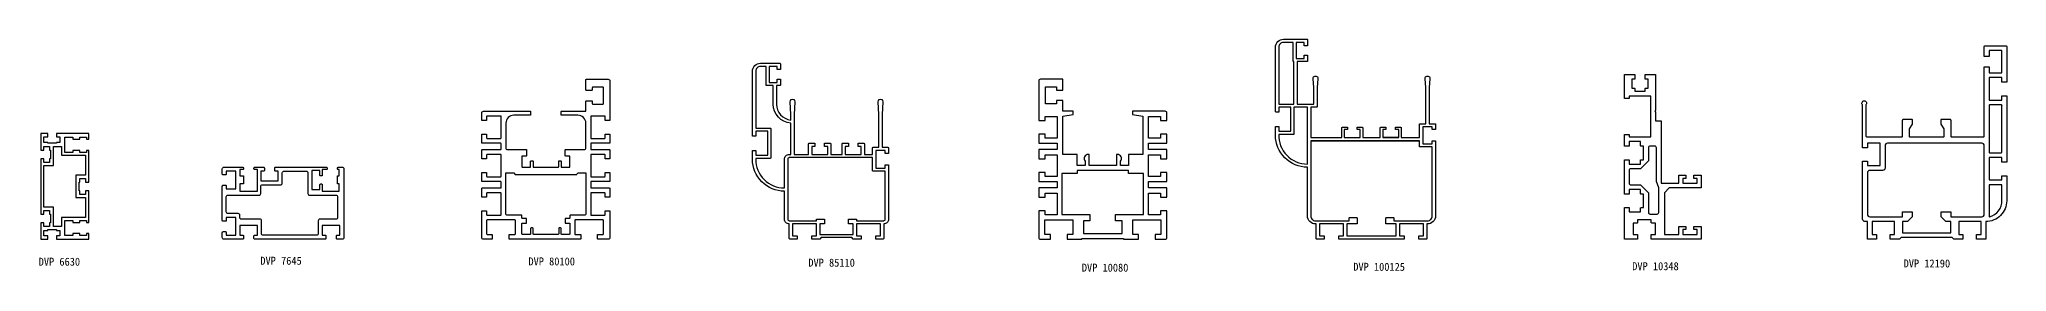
# Model space of a CAD drawing. Extents: x 2157 to 12417, y 247 to 1676.
# Drawn here: x 4671 to 5900, y 250 to 395 of the extents above; entities that cross this region are included whole.
import ezdxf

# ---------------------------------------------------------------- set-up
doc = ezdxf.new("R2010")
doc.units = 0
doc.header["$LTSCALE"] = 8
doc.layers.get('0').update_dxf_attribs({"linetype": 'CONTINUOUS'})
doc.layers.add('AM_0', color=7, linetype='CONTINUOUS', lineweight=30)
doc.layers.add('외형선', color=3, linetype='CONTINUOUS')
doc.styles.add('궁서체', font='')
doc.styles.get('궁서체').set_extended_font_data('GungsuhChe')

msp = doc.modelspace()

# ---------------------------------------------------------------- linework, layer by layer
at = {"color": 7, "lineweight": -3}
for points in [[(5520.3, 333.8), (5510.3, 333.8), (5520.3, 333.8), (5520.3, 338.8), (5518.3, 338.8), (5518.3, 340.3), (5521.5, 340.3, -0.414214), (5521.8, 340), (5521.8, 333.8), (5533.3, 333.8), (5533.3, 342.2, -0.414214), (5533.6, 342.5), (5537.3, 342.5), (5537.3, 365.1), (5536.8, 370.5, -1.191754), (5539.8, 370.5), (5539.3, 365.1), (5539.3, 342.5), (5543, 342.5, -0.414214), (5543.3, 342.2), (5543.3, 338.8), (5541.3, 338.8), (5541.3, 340.5), (5535.3, 340.5), (5535.3, 330), (5541.3, 330), (5541.3, 331.8), (5543, 331.8, -0.414214), (5543.3, 331.5), (5543.3, 284.8, -0.414214), (5538.3, 279.8), (5537.8, 279.8), (5537.8, 270.6, -0.414214), (5537.5, 270.3), (5533.1, 270.3, -0.414214), (5532.8, 270.6), (5532.8, 272.3), (5535.8, 272.3), (5535.8, 279.8), (5520.8, 279.8), (5520.8, 272.3), (5523.8, 272.3), (5523.8, 270.6, -0.414214), (5523.5, 270.3), (5483.1, 270.3, -0.414214), (5482.8, 270.6), (5482.8, 272.3), (5485.8, 272.3), (5485.8, 279.8), (5470.8, 279.8), (5470.8, 272.3), (5473.8, 272.3), (5473.8, 270.3), (5469.1, 270.3, -0.414214), (5468.8, 270.6), (5468.8, 279.8), (5468.3, 279.8, -0.414214), (5463.3, 284.8), (5463.3, 315.3, -0.414214), (5443.3, 335.3), (5443.3, 340.5, -0.414214), (5443.6, 340.8), (5445.3, 340.8), (5445.3, 337.8), (5452.8, 337.8), (5452.8, 352.8), (5445.3, 352.8), (5445.3, 349.8), (5443.6, 349.8, -0.414214), (5443.3, 350.1), (5443.3, 390.3, -0.414214), (5448.3, 395.3), (5463, 395.3, -0.414214), (5463.3, 395), (5463.3, 391.3), (5461.3, 391.3), (5461.3, 393.3), (5456.3, 393.3), (5456.3, 383.3), (5461.3, 383.3), (5461.3, 385.3), (5463.3, 385.3), (5463.3, 381.6, -0.414214), (5463, 381.3), (5456.8, 381.3), (5456.8, 354.8), (5467.3, 354.8), (5467.3, 365.1), (5466.8, 370.5, -1.191754), (5469.8, 370.5), (5469.3, 365.1), (5469.3, 353.1, -0.414214), (5469, 352.8), (5465.3, 352.8), (5465.3, 333.8), (5484.8, 333.8), (5484.8, 340, -0.414214), (5485.1, 340.3), (5488.3, 340.3), (5488.3, 338.8), (5486.3, 338.8), (5486.3, 333.8), (5496.3, 333.8), (5496.3, 338.8), (5494.3, 338.8), (5494.3, 340.3), (5497.5, 340.3, -0.414214), (5497.8, 340), (5497.8, 333.8), (5508.8, 333.8), (5508.8, 340, -0.414214), (5509.1, 340.3), (5512.3, 340.3), (5512.3, 338.8), (5510.3, 338.8), (5510.3, 333.8)], [(5445.3, 335.8, 0.422374), (5463.3, 317.3), (5463.3, 352.8), (5454.8, 352.8), (5454.8, 335.8), (5445.3, 335.8)], [(5465.3, 331.8), (5465.3, 284.8, 0.414214), (5468.3, 281.8), (5489.3, 281.8), (5489.3, 283.5, -0.414214), (5489.6, 283.8), (5494, 283.8, -0.414214), (5494.3, 283.5), (5494.3, 279.8), (5487.8, 279.8), (5487.8, 272.3), (5518.8, 272.3), (5518.8, 279.8), (5512.3, 279.8), (5512.3, 283.5, -0.414214), (5512.6, 283.8), (5517, 283.8, -0.414214), (5517.3, 283.5), (5517.3, 281.8), (5538.3, 281.8, 0.414214), (5541.3, 284.8), (5541.3, 328), (5533.6, 328, -0.414214), (5533.3, 328.3), (5533.3, 331.8), (5465.3, 331.8), (5533.3, 331.8)]]:
    msp.add_lwpolyline(points, format="xyb", dxfattribs=at)
for points in [[(5445.3, 390.3), (5445.3, 354.8), (5454.8, 354.8), (5454.8, 381.3), (5454.3, 381.3), (5454.3, 393.3), (5448.3, 393.3, 0.414214)], [(5155.5, 330.3), (5155.5, 328.3), (5153.5, 328.3), (5153.5, 323.3), (5163.5, 323.3), (5163.5, 328.3), (5161.5, 328.3), (5161.5, 330.3), (5165, 330.3, -0.414214), (5165.5, 329.8), (5165.5, 323.3), (5172.5, 323.3), (5172.5, 329.8, -0.414214), (5173, 330.3), (5176.5, 330.3), (5176.5, 328.3), (5174.5, 328.3), (5174.5, 323.3), (5184.5, 323.3), (5184.5, 328.3), (5182.5, 328.3), (5182.5, 330.3), (5186, 330.3, -0.414214), (5186.5, 329.8), (5186.5, 323.3), (5191.5, 323.3), (5191.5, 327.3, -0.414214), (5192, 327.8), (5195.5, 327.8), (5195.5, 348.3), (5195, 356.2, -1.064845), (5198, 356.2), (5197.5, 348.3), (5197.5, 327.8), (5201, 327.8, -0.414214), (5201.5, 327.3), (5201.5, 323.8), (5199.5, 323.8), (5199.5, 325.8), (5193.5, 325.8), (5193.5, 314.8), (5199.5, 314.8), (5199.5, 316.8), (5201.5, 316.8), (5201.5, 282.8, -0.414214), (5198.5, 279.8), (5198.5, 279.8), (5198.5, 270.8, -0.414214), (5198, 270.3), (5193.5, 270.3), (5193.5, 272.3), (5196.5, 272.3), (5196.5, 279.8), (5181.5, 279.8), (5181.5, 272.3), (5184.5, 272.3), (5184.5, 270.3), (5179.5, 270.3), (5178.5, 271.3), (5159.5, 271.3), (5158.5, 270.3), (5153.5, 270.3), (5153.5, 272.3), (5156.5, 272.3), (5156.5, 279.8), (5141.5, 279.8), (5141.5, 272.3), (5144.5, 272.3), (5144.5, 270.3), (5140, 270.3, -0.414214), (5139.5, 270.8), (5139.5, 279.8, -0.414214), (5136.5, 282.8), (5136.5, 300.3, -0.414214), (5116.5, 320.3), (5116.5, 325.8), (5118.5, 325.8), (5118.5, 322.9, 0.414214), (5118.6, 322.8), (5126, 322.8), (5126, 337.8), (5118.6, 337.8, 0.414214), (5118.5, 337.7), (5118.5, 334.8), (5116.5, 334.8), (5116.5, 375.3, -0.414214), (5121.5, 380.3), (5133.5, 380.3, -0.414214), (5134, 379.8), (5134, 376.3), (5132, 376.3), (5132, 378.3), (5127, 378.3), (5127, 368.3), (5132, 368.3), (5132, 370.3), (5134, 370.3), (5134, 366.8, -0.414214), (5133.5, 366.3), (5131.5, 366.3), (5131.5, 354.8, 0.38517), (5140.5, 344.8), (5140.5, 348.3), (5140, 356.2, -1.064845), (5143, 356.2), (5142.5, 348.3), (5142.5, 323.3), (5151.5, 323.3), (5151.5, 329.8, -0.414214), (5152, 330.3)], [(5140.5, 323.3), (5140.5, 342.8, -0.389983), (5129.5, 354.8), (5129.5, 366.3), (5125.5, 366.3, -0.414214), (5125, 366.8), (5125, 378.3), (5121.5, 378.3, 0.414214), (5118.5, 375.3), (5118.5, 339.8), (5127.5, 339.8, -0.414214), (5128, 339.3), (5128, 321.3, -0.414214), (5127.5, 320.8), (5118.5, 320.8), (5118.5, 320.3, 0.414214), (5136.5, 302.3), (5136.5, 320.3, -0.414214), (5139.5, 323.3)], [(5176.5, 282.8), (5181.5, 282.8), (5181.5, 281.8), (5198.5, 281.8, 0.414214), (5199.5, 282.8), (5199.5, 312.8), (5192, 312.8, -0.414214), (5191.5, 313.3), (5191.5, 321.3), (5139.5, 321.3, 0.414214), (5138.5, 320.3), (5138.5, 282.8, 0.414214), (5139.5, 281.8), (5156.5, 281.8), (5156.5, 282.8), (5161.5, 282.8), (5161.5, 279.8), (5158.5, 279.8), (5158.5, 273.3), (5179.5, 273.3), (5179.5, 279.8), (5176.5, 279.8)]]:
    msp.add_lwpolyline(points, format="xyb", close=True, dxfattribs=at)
at = {"layer": '외형선', "color": 7, "lineweight": -3}
for points in [[(5897.2, 318.5), (5897.2, 321.3), (5889.2, 321.3), (5889.2, 307.3), (5897.2, 307.3), (5897.2, 310), (5900.2, 310), (5900.2, 294.3, -0.414214), (5887.2, 281.3), (5887.2, 270.3), (5881.4, 270.3), (5881.4, 273.3), (5884.2, 273.3), (5884.2, 281.3), (5870.2, 281.3), (5870.2, 273.3), (5872.9, 273.3), (5872.9, 270.3), (5867.2, 270.3), (5866.2, 271.3), (5850.2, 271.3), (5834.2, 271.3), (5833.2, 270.3), (5827.4, 270.3), (5827.4, 273.3), (5830.2, 273.3), (5830.2, 281.3), (5816.2, 281.3), (5816.2, 273.3), (5818.9, 273.3), (5818.9, 270.3), (5813.2, 270.3), (5813.2, 281.3), (5811.7, 281.3, -0.414214), (5810.2, 282.8), (5810.2, 319), (5813.2, 319), (5813.2, 316.3), (5821.2, 316.3), (5821.2, 330.3), (5813.2, 330.3), (5813.2, 327.5), (5810.2, 327.5), (5810.2, 354.2, -2.618034), (5812.2, 354.2), (5812.2, 334.8, 0.414214), (5812.7, 334.3), (5834.7, 334.3, 0.414214), (5835.2, 334.8), (5835.2, 344.8, -0.414214), (5835.7, 345.3), (5840.7, 345.3, -0.414214), (5841.2, 344.8), (5841.2, 342.3), (5839.2, 339.3), (5839.2, 334.8, 0.414214), (5839.7, 334.3), (5860.7, 334.3, 0.414214), (5861.2, 334.8), (5861.2, 339.3), (5859.2, 342.3), (5859.2, 344.8, -0.414214), (5859.7, 345.3), (5864.7, 345.3, -0.414214), (5865.2, 344.8), (5865.2, 334.8, 0.414214), (5865.7, 334.3), (5885.7, 334.3, 0.414214), (5886.2, 334.8), (5886.2, 378), (5889.2, 378), (5889.2, 374.3), (5897.2, 374.3), (5897.2, 388.3), (5889.2, 388.3), (5889.2, 384.5), (5886.2, 384.5), (5886.2, 390.8, -0.414214), (5886.7, 391.3), (5899.7, 391.3, -0.414214), (5900.2, 390.8), (5900.2, 368.5), (5897.2, 368.5), (5897.2, 371.3), (5889.2, 371.3), (5889.2, 357.3), (5897.2, 357.3), (5897.2, 360), (5900.2, 360), (5900.2, 318.5)], [(4979.4, 319), (4979.4, 315.6, 0.414214), (4979.7, 315.3), (4995.1, 315.3, 0.414214), (4995.4, 315.6), (4995.4, 319, -0.414214), (4995.7, 319.3), (4996.6, 319.3, -0.414214), (4996.9, 319), (4996.9, 315.6, 0.414214), (4997.2, 315.3), (5002.1, 315.3, 0.414214), (5002.4, 315.6), (5002.4, 322, 0.414214), (5002.1, 322.3), (4999.7, 322.3, -0.414214), (4999.4, 322.6), (4999.4, 326, -0.414214), (4999.7, 326.3), (5011.4, 326.3, 0.414214), (5012.4, 327.3), (5012.4, 342.8, 0.414214), (5007.4, 347.8), (4997.2, 347.8, -0.414214), (4996.9, 348.1), (4996.9, 350, -0.414214), (4997.2, 350.3), (5012.1, 350.3, 0.414214), (5012.4, 350.6), (5012.4, 356.5, -0.414214), (5012.7, 356.8), (5016.1, 356.8, -0.414214), (5016.4, 356.5), (5016.4, 355.1, 0.414214), (5016.7, 354.8), (5023.1, 354.8, 0.414214), (5023.4, 355.1), (5023.4, 365, 0.414214), (5023.1, 365.3), (5016.7, 365.3, 0.414214), (5016.4, 365), (5016.4, 363.6, -0.414214), (5016.1, 363.3), (5012.7, 363.3, -0.414214), (5012.4, 363.6), (5012.4, 370, -0.414214), (5012.7, 370.3), (5026.4, 370.3, -0.414214), (5027.4, 369.3), (5027.4, 344.8, -0.414214), (5027.1, 344.5), (5024.7, 344.5, -0.414214), (5024.4, 344.8), (5024.4, 347, 0.414214), (5024.1, 347.3), (5015.7, 347.3, 0.414214), (5015.4, 347), (5015.4, 333.6, 0.414214), (5015.7, 333.3), (5024.1, 333.3, 0.414214), (5024.4, 333.6), (5024.4, 335.7, -0.414214), (5024.7, 336), (5027.1, 336, -0.414214), (5027.4, 335.7), (5027.4, 330.6, -0.414214), (5027.1, 330.3), (5015.7, 330.3, 0.414214), (5015.4, 330), (5015.4, 326.6, 0.414214), (5015.7, 326.3), (5027.1, 326.3, -0.414214), (5027.4, 326), (5027.4, 320.8, -0.414214), (5027.1, 320.5), (5024.7, 320.5, -0.414214), (5024.4, 320.8), (5024.4, 323, 0.414214), (5024.1, 323.3), (5015.7, 323.3, 0.414214), (5015.4, 323), (5015.4, 309.6, 0.414214), (5015.7, 309.3), (5024.1, 309.3, 0.414214), (5024.4, 309.6), (5024.4, 311.7, -0.414214), (5024.7, 312), (5027.1, 312, -0.414214), (5027.4, 311.7), (5027.4, 306.6, -0.414214), (5027.1, 306.3), (5015.7, 306.3, 0.414214), (5015.4, 306), (5015.4, 302.6, 0.414214), (5015.7, 302.3), (5027.1, 302.3, -0.414214), (5027.4, 302), (5027.4, 296.8, -0.414214), (5027.1, 296.5), (5024.7, 296.5, -0.414214), (5024.4, 296.8), (5024.4, 299, 0.414214), (5024.1, 299.3), (5015.7, 299.3, 0.414214), (5015.4, 299), (5015.4, 285.6, 0.414214), (5015.7, 285.3), (5024.1, 285.3, 0.414214), (5024.4, 285.6), (5024.4, 287.7, -0.414214), (5024.7, 288), (5027.1, 288, -0.414214), (5027.4, 287.7), (5027.4, 271.3, -0.414214), (5026.4, 270.3), (5020, 270.3, -0.414214), (5019.7, 270.6), (5019.7, 273, -0.414214), (5020, 273.3), (5023.1, 273.3, 0.414214), (5023.4, 273.6), (5023.4, 282, 0.414214), (5023.1, 282.3), (5005.7, 282.3, 0.414214), (5005.4, 282), (5005.4, 273.6, 0.414214), (5005.7, 273.3), (5008.9, 273.3, -0.414214), (5009.2, 273), (5009.2, 270.6, -0.414214), (5008.9, 270.3), (4964.7, 270.3, -0.414214), (4964.4, 270.6), (4964.4, 273, -0.414214), (4964.7, 273.3), (4968.1, 273.3, 0.414214), (4968.4, 273.6), (4968.4, 282, 0.414214), (4968.1, 282.3), (4950.7, 282.3, 0.414214), (4950.4, 282), (4950.4, 273.6, 0.414214), (4950.7, 273.3), (4953.6, 273.3, -0.414214), (4953.9, 273), (4953.9, 270.6, -0.414214), (4953.6, 270.3), (4948.4, 270.3, -0.414214), (4947.4, 271.3), (4947.4, 287.7, -0.414214), (4947.7, 288), (4950.1, 288, -0.414214), (4950.4, 287.7), (4950.4, 285.6, 0.414214), (4950.7, 285.3), (4959.1, 285.3, 0.414214), (4959.4, 285.6), (4959.4, 299, 0.414214), (4959.1, 299.3), (4950.7, 299.3, 0.414214), (4950.4, 299), (4950.4, 296.8, -0.414214), (4950.1, 296.5), (4947.7, 296.5, -0.414214), (4947.4, 296.8), (4947.4, 302, -0.414214), (4947.7, 302.3), (4959.1, 302.3, 0.414214), (4959.4, 302.6), (4959.4, 306, 0.414214), (4959.1, 306.3), (4947.7, 306.3, -0.414214), (4947.4, 306.6), (4947.4, 311.7, -0.414214), (4947.7, 312), (4950.1, 312, -0.414214), (4950.4, 311.7), (4950.4, 309.6, 0.414214), (4950.7, 309.3), (4959.1, 309.3, 0.414214), (4959.4, 309.6), (4959.4, 323, 0.414214), (4959.1, 323.3), (4950.7, 323.3, 0.414214), (4950.4, 323), (4950.4, 320.8, -0.414214), (4950.1, 320.5), (4947.7, 320.5, -0.414214), (4947.4, 320.8), (4947.4, 326, -0.414214), (4947.7, 326.3), (4959.1, 326.3, 0.414214), (4959.4, 326.6), (4959.4, 330, 0.414214), (4959.1, 330.3), (4947.7, 330.3, -0.414214), (4947.4, 330.6), (4947.4, 335.7, -0.414214), (4947.7, 336), (4950.1, 336, -0.414214), (4950.4, 335.7), (4950.4, 333.6, 0.414214), (4950.7, 333.3), (4959.1, 333.3, 0.414214), (4959.4, 333.6), (4959.4, 347, 0.414214), (4959.1, 347.3), (4950.7, 347.3, 0.414214), (4950.4, 347), (4950.4, 344.8, -0.414214), (4950.1, 344.5), (4947.7, 344.5, -0.414214), (4947.4, 344.8), (4947.4, 349.3, -0.414214), (4948.4, 350.3), (4977.6, 350.3, -0.414214), (4977.9, 350), (4977.9, 348.1, -0.414214), (4977.6, 347.8), (4967.4, 347.8, 0.414214), (4962.4, 342.8), (4962.4, 327.3, 0.414214), (4963.4, 326.3), (4975.1, 326.3, -0.414214), (4975.4, 326), (4975.4, 322.6, -0.414214), (4975.1, 322.3), (4972.7, 322.3, 0.414214), (4972.4, 322), (4972.4, 315.6, 0.414214), (4972.7, 315.3), (4977.6, 315.3, 0.414214), (4977.9, 315.6), (4977.9, 319, -0.414214), (4978.2, 319.3), (4979.1, 319.3, -0.414214)], [(5306.4, 357), (5306.4, 355), (5299.6, 355), (5299.6, 360.3), (5299.6, 365.5), (5306.4, 365.5), (5306.4, 363.5), (5310.4, 363.5), (5310.4, 370.3), (5296.4, 370.3, 0.414214), (5295.4, 369.3), (5295.4, 344.5), (5299.4, 344.5), (5299.4, 347), (5306.9, 347), (5306.9, 340.3), (5306.9, 333.5), (5299.4, 333.5), (5299.4, 336), (5295.4, 336), (5295.4, 330.3), (5306.9, 330.3), (5306.9, 326.3), (5295.4, 326.3), (5295.4, 320.5), (5299.4, 320.5), (5299.4, 323), (5306.9, 323), (5306.9, 316.3), (5306.9, 309.5), (5299.4, 309.5), (5299.4, 312), (5295.4, 312), (5295.4, 306.3), (5306.9, 306.3), (5306.9, 302.3), (5295.4, 302.3), (5295.4, 296.5), (5299.4, 296.5), (5299.4, 299), (5306.9, 299), (5306.9, 292.3), (5306.9, 285.5), (5299.4, 285.5), (5299.4, 288), (5295.4, 288), (5295.4, 271.3, 0.414214), (5296.4, 270.3), (5302.7, 270.3), (5302.7, 273.3), (5299.2, 273.3), (5299.2, 282.3), (5307.9, 282.3), (5316.7, 282.3), (5316.7, 273.3), (5313.2, 273.3), (5313.2, 270.3), (5322.4, 270.3), (5322.4, 270.8), (5335.4, 270.8), (5348.4, 270.8), (5348.4, 270.3), (5357.7, 270.3), (5357.7, 273.3), (5354.2, 273.3), (5354.2, 282.3), (5362.9, 282.3), (5371.7, 282.3), (5371.7, 273.3), (5368.2, 273.3), (5368.2, 270.3), (5374.4, 270.3, 0.414214), (5375.4, 271.3), (5375.4, 288), (5371.4, 288), (5371.4, 285.5), (5363.9, 285.5), (5363.9, 292.3), (5363.9, 299), (5371.4, 299), (5371.4, 296.5), (5375.4, 296.5), (5375.4, 302.3), (5363.9, 302.3), (5363.9, 306.3), (5375.4, 306.3), (5375.4, 312), (5371.4, 312), (5371.4, 309.5), (5363.9, 309.5), (5363.9, 316.3), (5363.9, 323), (5371.4, 323), (5371.4, 320.5), (5375.4, 320.5), (5375.4, 326.3), (5363.9, 326.3), (5363.9, 330.3), (5375.4, 330.3), (5375.4, 336), (5371.4, 336), (5371.4, 333.5), (5363.9, 333.5), (5363.9, 340.3), (5363.9, 347), (5371.4, 347), (5371.4, 344.5), (5375.4, 344.5), (5375.4, 349.3, 0.414214), (5374.4, 350.3), (5353.9, 350.3), (5353.9, 348.3), (5360.4, 347.3), (5360.4, 323.3), (5351.5, 323.3), (5351.5, 316.3), (5346.4, 316.3), (5346.4, 319.1, 0.640362), (5344.5, 323.3), (5343.9, 323.3), (5343.9, 316.3), (5335.4, 316.3), (5326.9, 316.3), (5326.9, 323.3), (5326.3, 323.3, 0.640362), (5324.4, 319.1), (5324.4, 316.3), (5319.3, 316.3), (5319.3, 323.3), (5310.4, 323.3), (5310.4, 347.3), (5316.9, 348.3), (5316.9, 350.3), (5310.4, 350.3), (5310.4, 357)], [(5709.3, 270.3), (5678.1, 270.3), (5678.1, 273.3), (5680.8, 273.3), (5680.8, 280.3), (5678.6, 280.3, -0.414214), (5678.1, 280.8), (5678.1, 282.3), (5669.6, 282.3), (5669.6, 280.8, -0.414214), (5669.1, 280.3), (5666.8, 280.3), (5666.8, 273.3), (5669.6, 273.3), (5669.6, 270.3), (5661.3, 270.3), (5661.3, 290), (5664.3, 290), (5664.3, 287.3), (5671.3, 287.3), (5671.3, 289.5, -0.414214), (5671.8, 290), (5673.3, 290), (5673.3, 298.5), (5671.8, 298.5, -0.414214), (5671.3, 299), (5671.3, 301.3), (5664.3, 301.3), (5664.3, 298.5), (5661.3, 298.5), (5661.3, 320), (5664.3, 320), (5664.3, 317.3), (5671.3, 317.3), (5671.3, 319.5, -0.414214), (5671.8, 320), (5673.3, 320), (5673.3, 328.5), (5671.8, 328.5, -0.414214), (5671.3, 329), (5671.3, 331.3), (5664.3, 331.3), (5664.3, 328.5), (5661.3, 328.5), (5661.3, 335.8), (5664.3, 335.8), (5664.3, 334.3), (5677.8, 334.3), (5677.8, 359.8), (5664.3, 359.8), (5664.3, 358.3), (5661.3, 358.3), (5661.3, 373.3), (5667.8, 373.3), (5667.8, 370.3), (5665.9, 370.3), (5665.9, 364.8), (5667.3, 364.8, -0.414214), (5667.8, 364.3), (5667.8, 362.8), (5674.3, 362.8), (5674.3, 364.3, -0.414214), (5674.8, 364.8), (5676.2, 364.8), (5676.2, 370.3), (5674.3, 370.3), (5674.3, 373.3), (5680.8, 373.3), (5680.8, 350.8), (5680.3, 350.3), (5680.8, 349.8), (5680.8, 344.3), (5684.3, 344.3), (5684.3, 305.3), (5695.3, 305.3), (5695.3, 310.3), (5699.8, 310.3), (5699.8, 308.3), (5697.8, 308.3), (5697.8, 305.3), (5706.8, 305.3), (5706.8, 308.3), (5704.8, 308.3), (5704.8, 310.3), (5709.3, 310.3), (5709.3, 302.3), (5689.3, 302.3), (5686.3, 299.3), (5686.3, 273.3), (5695.3, 273.3), (5695.3, 278.3), (5699.8, 278.3), (5699.8, 276.3), (5697.8, 276.3), (5697.8, 273.3), (5706.8, 273.3), (5706.8, 276.3), (5704.8, 276.3), (5704.8, 278.3), (5709.3, 278.3)], [(5665.3, 304.3), (5671.3, 304.3), (5676.3, 299.3), (5676.3, 287, 0.414214), (5677.3, 286), (5681.8, 286, 0.414214), (5682.8, 287), (5682.8, 302.3), (5681.3, 306.4), (5681.3, 327.5, 0.414214), (5680.3, 328.5), (5677.3, 328.5, 0.414214), (5676.3, 327.5), (5676.3, 319.3), (5671.3, 314.3), (5665.3, 314.3, 0.414214), (5664.3, 313.3), (5664.3, 305.3, 0.414214)], [(5835.2, 281.3), (5835.2, 274.3), (5850.2, 274.3), (5865.2, 274.3), (5865.2, 281.3), (5862.2, 281.3), (5859.2, 284.3), (5859.2, 287.3), (5865.2, 287.3), (5865.2, 284.3), (5884.7, 284.3, 0.414214), (5886.2, 285.8), (5886.2, 328.8, 0.414214), (5884.7, 330.3), (5825.7, 330.3, 0.414214), (5824.2, 328.8), (5824.2, 314.8, -0.414214), (5822.7, 313.3), (5814.7, 313.3, 0.414214), (5813.2, 311.8), (5813.2, 285.8, 0.414214), (5814.7, 284.3), (5835.2, 284.3), (5835.2, 287.3), (5841.2, 287.3), (5841.2, 284.3), (5838.2, 281.3)], [(4846.2, 304.3, -0.414214), (4846.7, 304.8), (4847.2, 304.8, -0.414214), (4847.7, 304.3), (4847.7, 300.3), (4858.2, 300.3), (4858.2, 304.8), (4857.2, 304.8), (4857.2, 309.8), (4858.2, 309.8), (4858.2, 313.8), (4857.7, 313.8, -0.414214), (4857.2, 314.3), (4857.2, 314.8, -0.414214), (4857.7, 315.3), (4860.2, 315.3, -0.414214), (4861.2, 314.3), (4861.2, 271.3, -0.414214), (4860.2, 270.3), (4857, 270.3, -0.414214), (4856.5, 270.8), (4856.5, 272.3, -0.414214), (4857, 272.8), (4858.7, 272.8), (4858.7, 278.8), (4847.7, 278.8), (4847.7, 272.8), (4849.5, 272.8, -0.414214), (4850, 272.3), (4850, 270.8, -0.414214), (4849.5, 270.3), (4805.5, 270.3, -0.414214), (4805, 270.8), (4805, 272.3, -0.414214), (4805.5, 272.8), (4807.2, 272.8), (4807.2, 278.8), (4796.2, 278.8), (4796.2, 272.8), (4798, 272.8, -0.414214), (4798.5, 272.3), (4798.5, 270.8, -0.414214), (4798, 270.3), (4786.2, 270.3, -0.414214), (4785.2, 271.3), (4785.2, 274.5, -0.414214), (4785.7, 275), (4787.2, 275, -0.414214), (4787.7, 274.5), (4787.7, 272.8), (4793.7, 272.8), (4793.7, 283.8), (4787.7, 283.8), (4787.7, 282, -0.414214), (4787.2, 281.5), (4785.7, 281.5, -0.414214), (4785.2, 282), (4785.2, 303.5, -0.414214), (4785.7, 304), (4787.2, 304, -0.414214), (4787.7, 303.5), (4787.7, 301.8), (4793.7, 301.8), (4793.7, 312.8), (4787.7, 312.8), (4787.7, 311, -0.414214), (4787.2, 310.5), (4785.7, 310.5, -0.414214), (4785.2, 311), (4785.2, 314.3, -0.414214), (4786.2, 315.3), (4798, 315.3, -0.414214), (4798.5, 314.8), (4798.5, 314.3, -0.414214), (4798, 313.8), (4796.2, 313.8), (4796.2, 309.8), (4798.5, 309.8), (4798.5, 304.8), (4796.2, 304.8), (4796.2, 300.3), (4807.2, 300.3), (4807.2, 313.8), (4805.5, 313.8, -0.414214), (4805, 314.3), (4805, 314.8, -0.414214), (4805.5, 315.3), (4811, 315.3, -0.414214), (4811.5, 314.8), (4811.5, 313.3, -0.414214), (4811, 312.8), (4809.2, 312.8), (4809.2, 306.8), (4820.2, 306.8), (4820.2, 312.8), (4818.5, 312.8, -0.414214), (4818, 313.3), (4818, 314.8, -0.414214), (4818.5, 315.3), (4850.2, 315.3, -0.414214), (4850.7, 314.8), (4850.7, 314.3, -0.414214), (4850.2, 313.8), (4847.7, 313.8), (4847.7, 310.3, -0.414214), (4847.2, 309.8), (4846.7, 309.8, -0.414214), (4846.2, 310.3), (4846.2, 313.3), (4841.2, 313.3), (4841.2, 301.3), (4846.2, 301.3)], [(4857.2, 283.8, -0.414214), (4856.2, 282.8), (4846.2, 282.8, 0.414214), (4845.2, 281.8), (4845.2, 273.8, -0.414214), (4844.2, 272.8), (4810.7, 272.8, -0.414214), (4809.7, 273.8), (4809.7, 281.8, 0.414214), (4808.7, 282.8), (4797.2, 282.8, -0.414214), (4796.2, 283.8), (4796.2, 285.3, 0.414214), (4795.2, 286.3), (4788.7, 286.3, -0.414214), (4787.7, 287.3), (4787.7, 296.8, -0.414214), (4788.7, 297.8), (4808.2, 297.8, 0.414214), (4809.2, 298.8), (4809.2, 303.3, -0.414214), (4810.2, 304.3), (4821.7, 304.3, 0.414214), (4822.7, 305.3), (4822.7, 311.8, -0.414214), (4823.7, 312.8), (4837.7, 312.8, -0.414214), (4838.7, 311.8), (4838.7, 298.8, 0.414214), (4839.7, 297.8), (4856.2, 297.8, -0.414214), (4857.2, 296.8)], [(4975.1, 280.3, 0.414214), (4975.4, 280.6), (4975.4, 283, 0.414214), (4975.1, 283.3), (4972.7, 283.3, -0.414214), (4972.4, 283.6), (4972.4, 285, 0.414214), (4972.1, 285.3), (4963.4, 285.3, -0.414214), (4962.4, 286.3), (4962.4, 311.5, -0.414214), (4962.7, 311.8), (4967, 311.8, -0.198912), (4967.3, 311.7), (4968.1, 310.9, 0.198912), (4968.3, 310.8), (5006.5, 310.8, 0.198912), (5006.8, 310.9), (5007.6, 311.7, -0.198912), (5007.8, 311.8), (5012.1, 311.8, -0.414214), (5012.4, 311.5), (5012.4, 286.3, -0.414214), (5011.4, 285.3), (5002.7, 285.3, 0.414214), (5002.4, 285), (5002.4, 283.6, -0.414214), (5002.1, 283.3), (4999.7, 283.3, 0.414214), (4999.4, 283), (4999.4, 280.6, 0.414214), (4999.7, 280.3), (5002.1, 280.3, -0.414214), (5002.4, 280), (5002.4, 273.6, -0.414214), (5002.1, 273.3), (4997.2, 273.3, -0.414214), (4996.9, 273.6), (4996.9, 277, 0.414214), (4996.6, 277.3), (4995.7, 277.3, 0.414214), (4995.4, 277), (4995.4, 273.6, -0.414214), (4995.1, 273.3), (4979.7, 273.3, -0.414214), (4979.4, 273.6), (4979.4, 277, 0.414214), (4979.1, 277.3), (4978.2, 277.3, 0.414214), (4977.9, 277), (4977.9, 273.6, -0.414214), (4977.6, 273.3), (4972.7, 273.3, -0.414214), (4972.4, 273.6), (4972.4, 280, -0.414214), (4972.7, 280.3)]]:
    msp.add_lwpolyline(points, format="xyb", close=True, dxfattribs=at)
for points in [[(5896.7, 354.3, -0.414214), (5897.2, 353.8, 0.414214), (5896.7, 354.3), (5889.7, 354.3, 0.414214), (5889.2, 353.8), (5889.2, 324.8, 0.414214), (5889.7, 324.3), (5896.7, 324.3, 0.414214), (5897.2, 324.8), (5897.2, 353.8)], [(5897.2, 293.5), (5897.2, 304.3), (5889.2, 304.3), (5889.2, 284.3), (5889.4, 284.3, 0.366948), (5897.2, 294.6)]]:
    msp.add_lwpolyline(points, format="xyb", dxfattribs=at)
msp.add_lwpolyline([(4696.3, 306), (4695.8, 306), (4696.3, 306), (4696.3, 308.3), (4699.8, 308.3), (4699.8, 306), (4701.8, 306), (4701.8, 325.8), (4700.3, 325.8), (4700.3, 324.5), (4696.3, 324.5), (4696.3, 325.8), (4691.8, 325.8), (4691.8, 324.5), (4686.8, 324.5), (4686.8, 329.3), (4686.8, 334), (4691.8, 334), (4691.8, 332.8), (4696.3, 332.8), (4696.3, 334), (4700.3, 334), (4700.3, 332.8), (4701.8, 332.8), (4701.8, 336.3), (4681.6, 336.3), (4681.6, 334.3), (4683.8, 334.3), (4683.8, 330.8), (4681.6, 330.8), (4681.6, 330.3), (4676.1, 330.3), (4676.1, 330.8), (4673.8, 330.8), (4673.8, 334.3), (4676.1, 334.3), (4676.1, 336.3), (4671.8, 336.3), (4671.8, 326), (4673.8, 326), (4673.8, 328.3), (4677.3, 328.3), (4677.3, 326), (4677.8, 326), (4677.8, 320.5), (4677.3, 320.5), (4677.3, 318.3), (4673.8, 318.3), (4673.8, 320.5), (4671.8, 320.5), (4671.8, 303.3), (4671.8, 286), (4673.8, 286), (4673.8, 288.3), (4677.3, 288.3), (4677.3, 286), (4677.8, 286), (4677.8, 280.5), (4677.3, 280.5), (4677.3, 278.3), (4673.8, 278.3), (4673.8, 280.5), (4671.8, 280.5), (4671.8, 270.3), (4676.1, 270.3), (4676.1, 272.3), (4673.8, 272.3), (4673.8, 275.8), (4676.1, 275.8), (4676.1, 276.3), (4681.6, 276.3), (4681.6, 275.8), (4683.8, 275.8), (4683.8, 272.3), (4681.6, 272.3), (4681.6, 270.3), (4701.8, 270.3), (4701.8, 273.8), (4700.3, 273.8), (4700.3, 272.5), (4696.3, 272.5), (4696.3, 273.8), (4691.8, 273.8), (4691.8, 272.5), (4686.8, 272.5), (4686.8, 277.3), (4686.8, 282), (4691.8, 282), (4691.8, 280.8), (4696.3, 280.8), (4696.3, 282), (4700.3, 282), (4700.3, 280.8), (4701.8, 280.8), (4701.8, 300.5), (4699.8, 300.5), (4699.8, 298.3), (4696.3, 298.3), (4696.3, 300.5), (4695.8, 300.5), (4695.8, 306)], dxfattribs=at)
for points in [[(4684.8, 283.8), (4684.8, 278.3), (4679.8, 278.3), (4679.8, 290.3), (4673.8, 290.3), (4673.8, 303.3), (4673.8, 316.3), (4679.8, 316.3), (4679.8, 328.3), (4684.8, 328.3), (4684.8, 322.8), (4699.8, 322.8), (4699.8, 310.3), (4693.8, 310.3), (4693.8, 303.3), (4693.8, 296.3), (4699.8, 296.3), (4699.8, 283.8)], [(5327.4, 281.8), (5323.4, 281.8), (5323.4, 273.8), (5335.4, 273.8), (5347.4, 273.8), (5347.4, 281.8), (5343.4, 281.8), (5343.4, 285.8), (5360.9, 285.8), (5360.9, 311.3), (5351.5, 311.3), (5351.5, 313.3), (5335.4, 313.3), (5319.3, 313.3), (5319.3, 311.3), (5309.9, 311.3), (5309.9, 285.8), (5327.4, 285.8)]]:
    msp.add_lwpolyline(points, close=True, dxfattribs=at)

# ---------------------------------------------------------------- texts
at = {"layer": 'AM_0', "color": 7, "style": '궁서체'}
for s, p in [('DVP 6630', (4670.5, 253.7)), ('DVP 7645', (4809, 254.3)), ('DVP 80100', (4976.5, 253.9)), ('DVP 85110', (5151.4, 253.1)), ('DVP 10080', (5322.3, 250)), ('DVP 100125', (5491.9, 250.5)), ('DVP 10348', (5666.2, 250.9)), ('DVP 12190', (5835.8, 252.6))]:
    msp.add_text(s, height=5, dxfattribs=at).set_placement(p)

doc.saveas('drawing.dxf')
